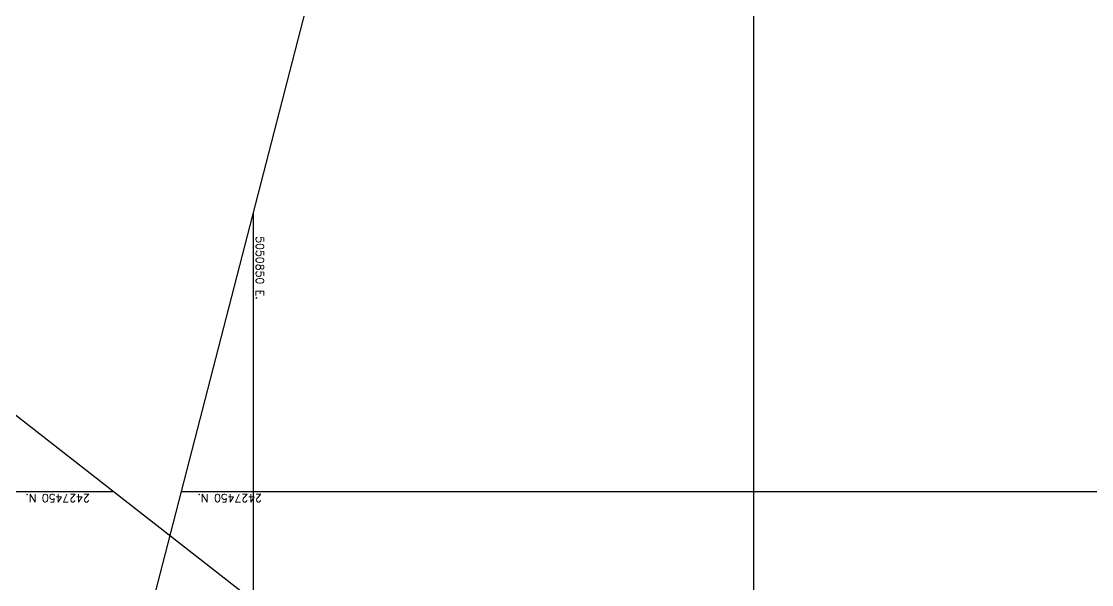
# Model space of a CAD drawing. Header units: metres. Extents: x 5050567 to 5051779, y 2427177 to 2427777.
# Drawn here: x 5050826.8 to 5050933.7, y 2427440.7 to 2427497 of the extents above; entities that cross this region are included whole.
import ezdxf
from ezdxf.enums import TextEntityAlignment as Align

# ---------------------------------------------------------------- set-up
doc = ezdxf.new("R2010")
doc.units = ezdxf.units.M
doc.layers.add('GEN-COORD-IMPAR', color=8, linetype='Continuous')
doc.layers.add('GEN-COORD-PAR', color=8, linetype='Continuous')
doc.styles.add('CORDENADAS', font='romans.shx')

msp = doc.modelspace()

# ---------------------------------------------------------------- linework, layer by layer
at = {"layer": 'GEN-COORD-IMPAR', "linetype": 'Continuous'}
msp.add_line((5050571.66, 2427450), (5050836.05, 2427450), dxfattribs=at)
msp.add_lwpolyline([(5050908.67, 2427177.25), (5050567.02, 2427444.05), (5050671.81, 2427578.25), (5051013.47, 2427311.46)], close=True, dxfattribs=at)
at = {"layer": 'GEN-COORD-PAR', "linetype": 'Continuous'}
for p, q in [((5050900, 2427381.74), (5050900, 2427557.59)), ((5050850, 2427394.64), (5050850, 2427477.91)), ((5050842.8, 2427450), (5051290.48, 2427450))]:
    msp.add_line(p, q, dxfattribs=at)
msp.add_lwpolyline([(5050872.4, 2427564.71), (5051292.13, 2427456.39), (5051249.58, 2427291.52), (5050829.85, 2427399.84)], close=True, dxfattribs=at)

# ---------------------------------------------------------------- texts
at = {"layer": 'GEN-COORD-IMPAR', "style": 'CORDENADAS'}
msp.add_text('2427450 N.', height=0.8, rotation=180, dxfattribs=at).set_placement((5050833.65, 2427449.76))
at = {"layer": 'GEN-COORD-PAR', "style": 'CORDENADAS'}
for s, rotation, p in [('5050850 E.', 270, (5050850.24, 2427475.51)), ('2427450 N.', 180, (5050833.65, 2427449.76))]:
    msp.add_text(s, height=0.8, rotation=rotation, dxfattribs=at).set_placement(p)
msp.add_text('2427450 N.', height=0.8, rotation=180, dxfattribs=at).set_placement((5050844.4, 2427449.76), align=Align.RIGHT)

doc.saveas('drawing.dxf')
